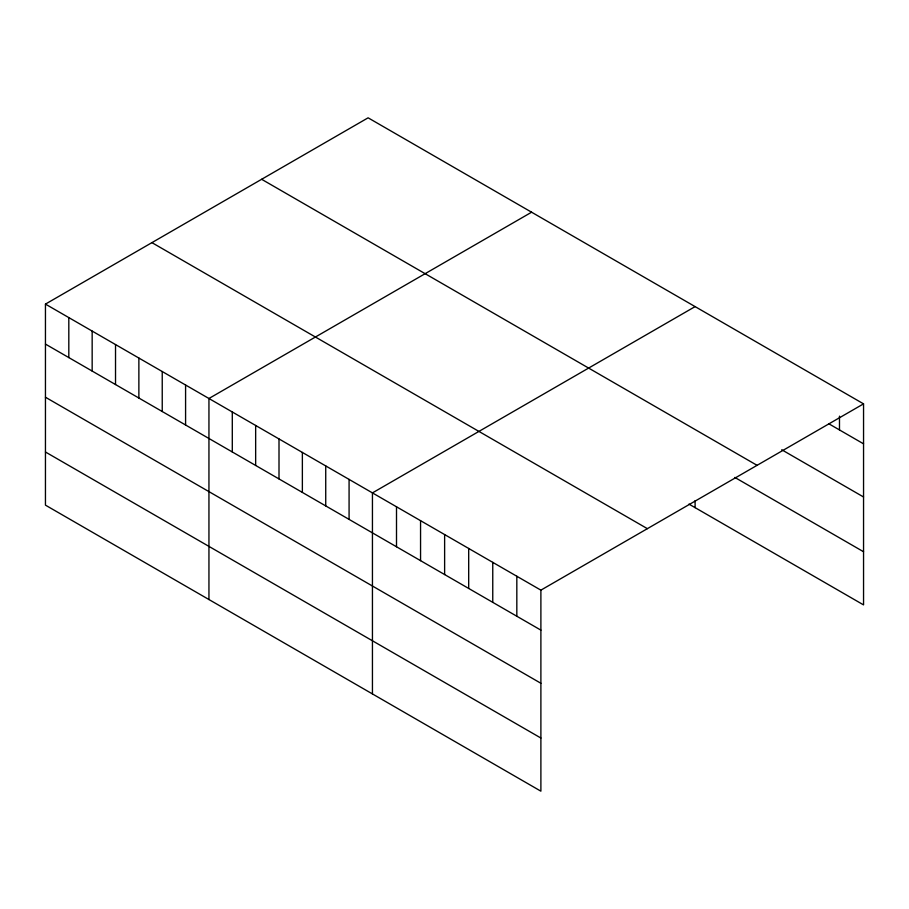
<?xml version="1.0" encoding="UTF-8"?>
<svg xmlns="http://www.w3.org/2000/svg" width="909" height="909" viewBox="0 0 909 909"><rect width="100%" height="100%" fill="white"/><g stroke="black" fill="none" stroke-linecap="round" stroke-linejoin="round"><path stroke-width="1.36" d="M45.45 304.106L540.889 590.146L540.889 791.182L45.45 505.143L45.45 304.106L368.111 117.818L863.55 403.857L863.55 604.894L688.954 504.097M531.606 212.206L208.945 398.494L208.945 599.542M695.101 306.606L372.44 492.894L372.44 693.931M540.889 590.146L863.55 403.857M828.656 423.685L863.55 443.831M781.729 449.75L863.55 496.984M261.633 179.289L757.072 465.328M734.813 477.418L863.55 551.74M151.928 242.635L647.367 528.663M45.45 344.091L540.889 630.13M45.45 397.233L540.889 683.273M45.45 452L540.889 738.028M839.484 416.152L839.484 429.946M695.101 500.643L695.101 507.642M516.823 576.249L516.823 616.234M492.758 562.353L492.758 602.337M468.692 548.468L468.692 588.441M444.626 534.572L444.626 574.556M420.56 520.675L420.56 560.66M396.506 506.779L396.506 546.764M349.079 479.407L349.079 519.391M325.729 465.919L325.729 505.904M302.367 452.432L302.367 492.417M279.006 438.956L279.006 478.929M255.656 425.469L255.656 465.453M232.295 411.982L232.295 451.966M185.584 385.018L185.584 424.992M162.234 371.531L162.234 411.516M138.872 358.044L138.872 398.028M115.523 344.556L115.523 384.541M92.161 331.081L92.161 371.054M68.811 317.593L68.811 357.578"/></g></svg>
